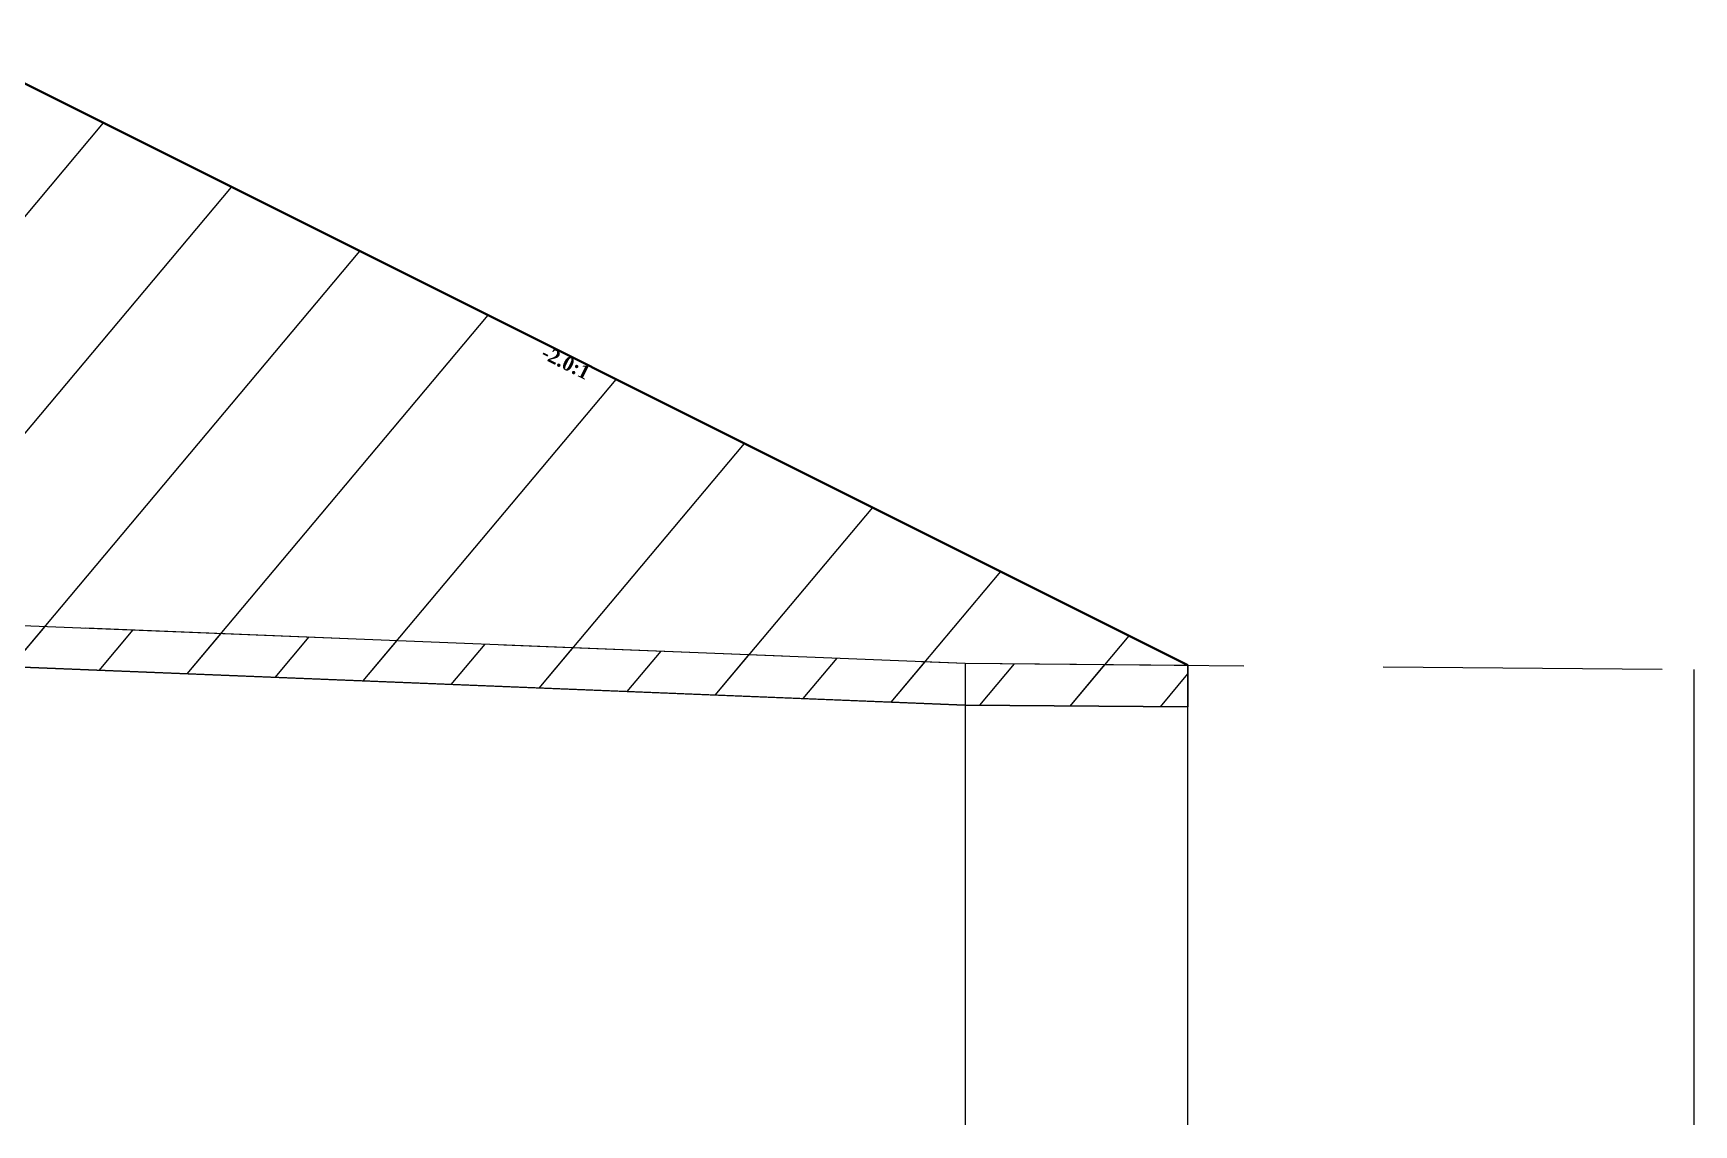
# Model space of a CAD drawing. Header units: millimetres. Extents: x 2762 to 3076, y 916 to 3305.
# Drawn here: x 2827.14 to 2839.05, y 1448.78 to 1456.61 of the extents above; entities that cross this region are included whole.
import ezdxf

# ---------------------------------------------------------------- set-up
doc = ezdxf.new("R2010")
doc.units = ezdxf.units.MM
doc.header["$LTSCALE"] = 2
doc.linetypes.add('CACHE', pattern=[9.525, 6.35, -3.175])
doc.linetypes.add('DASHED', pattern=[0.75, 0.5, -0.25])
doc.layers.add('C-ROAD-CORR', color=5, linetype='Continuous')
doc.layers.add('C-ROAD-SCTN', color=7, linetype='Continuous')
doc.styles.add('C3D_Etiquette', font='romans.shx')

msp = doc.modelspace()

# ---------------------------------------------------------------- hatches: boundary and pattern name
at = {"linetype": 'Continuous', "lineweight": -3}
h = msp.add_hatch(dxfattribs=at)
h.set_pattern_fill('_U', color=3, angle=50, style=0, pattern_type=0)
h.set_pattern_definition([(50, (2808.0596, 1452.8516), (-0.766044, 0.642788), [])])
h.paths.add_polyline_path([(2808.06, 1452.852), (2808.226, 1453.018), (2809.726, 1453.078), (2816.158, 1456.294), (2824.155, 1456.614), (2826.551, 1456.518), (2835.426, 1452.081), (2835.426, 1451.781), (2833.827, 1451.794), (2824.523, 1452.168), (2821.84, 1452.25), (2819.684, 1452.341)])
h.paths.add_polyline_path([(2806.378, 1452.922), (2806.378, 1453.222), (2806.426, 1453.03), (2806.726, 1453.018), (2806.841, 1452.903)])
h = msp.add_hatch(dxfattribs=at)
h.set_pattern_fill('_U', color=150, scale=0.5, angle=50, style=0, pattern_type=0)
h.set_pattern_definition([(50, (2808.0596, 1452.85156), (-0.383022, 0.321394), [])])
h.paths.add_polyline_path([(2808.06, 1452.852), (2808.226, 1453.018), (2809.726, 1453.078), (2819.684, 1452.641), (2821.84, 1452.55), (2824.523, 1452.468), (2833.827, 1452.094), (2835.426, 1452.081), (2835.426, 1451.781), (2833.827, 1451.794), (2824.523, 1452.168), (2821.84, 1452.25), (2819.684, 1452.341)])
h.paths.add_polyline_path([(2806.378, 1453.222), (2807.326, 1453.184), (2809.726, 1453.078), (2808.226, 1453.018), (2808.06, 1452.852), (2807.326, 1452.884), (2806.841, 1452.903), (2806.726, 1453.018), (2806.426, 1453.03)])
h.paths.add_polyline_path([(2806.378, 1452.922), (2806.378, 1453.222), (2806.426, 1453.03), (2806.726, 1453.018), (2806.841, 1452.903)])

# ---------------------------------------------------------------- linework, layer by layer
at = {"color": 253, "linetype": 'Continuous', "lineweight": -3}
for p, q in [((2826.551, 1456.518), (2835.426, 1452.081)), ((2824.523, 1452.468), (2833.827, 1452.094)), ((2833.827, 1451.794), (2824.523, 1452.168)), ((2833.827, 1451.794), (2824.523, 1452.168)), ((2833.827, 1452.094), (2835.426, 1452.081)), ((2835.426, 1452.081), (2835.426, 1451.781)), ((2835.426, 1452.081), (2835.426, 1451.781)), ((2835.426, 1451.781), (2833.827, 1451.794)), ((2835.426, 1451.781), (2833.827, 1451.794))]:
    msp.add_line(p, q, dxfattribs=at)
at = {"color": 105, "linetype": 'DASHED', "lineweight": -3, "ltscale": 2}
for p, q in [((2824.523, 1452.468), (2833.827, 1452.094)), ((2833.827, 1452.094), (2839.055, 1452.05))]:
    msp.add_line(p, q, dxfattribs=at)
at = {"color": 6, "linetype": 'Continuous', "lineweight": -3}
for p, q in [((2824.523, 1452.168), (2832.832, 1451.834)), ((2832.832, 1451.834), (2833.827, 1451.794)), ((2833.827, 1451.794), (2835.426, 1451.781))]:
    msp.add_line(p, q, dxfattribs=at)
at = {"color": 98, "linetype": 'CACHE', "lineweight": -3}
for p, q in [((2833.827, 1452.094), (2833.827, 1448.784)), ((2839.055, 1452.05), (2839.055, 1448.784))]:
    msp.add_line(p, q, dxfattribs=at)
at = {"color": 8, "linetype": 'CACHE', "lineweight": -3}
msp.add_line((2835.426, 1448.784), (2835.426, 1452.081), dxfattribs=at)
at = {"layer": 'C-ROAD-CORR', "color": 1, "linetype": 'Continuous', "lineweight": 40}
msp.add_line((2826.551, 1456.518), (2835.426, 1452.081), dxfattribs=at)
at = {"layer": 'C-ROAD-SCTN', "color": 154, "linetype": 'Continuous', "lineweight": -3}
msp.add_line((2826.551, 1456.518), (2835.426, 1452.081), dxfattribs=at)
at = {"layer": 'C-ROAD-SCTN', "color": 1, "linetype": 'Continuous', "lineweight": -3}
msp.add_line((2826.551, 1456.518), (2835.426, 1452.081), dxfattribs=at)

# ---------------------------------------------------------------- texts
at = {"color": 7, "linetype": 'Continuous', "lineweight": -3, "insert": (2830.987, 1454.296), "char_height": 0.1, "width": 0.34598, "attachment_point": 2, "rotation": 333.4349, "style": 'C3D_Etiquette'}
msp.add_mtext('{\\fTimes New Roman|b1|i0|c0|p18;-2.0:1}', dxfattribs=at)

doc.saveas('drawing.dxf')
